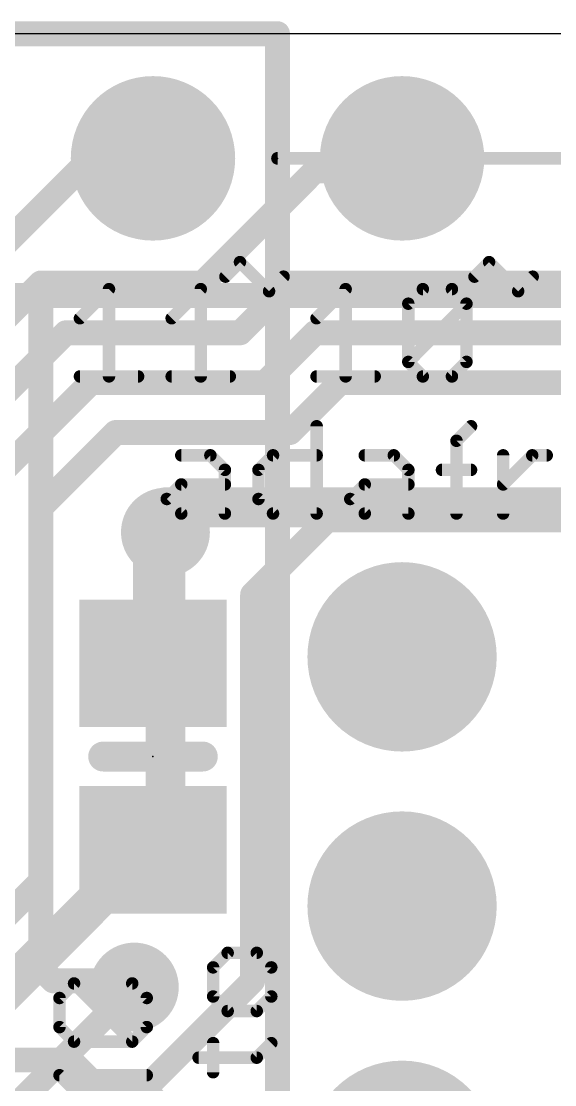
# Model space of a CAD drawing. Extents: x -7.9 to 62.3, y -7.9 to 33.1.
# Drawn here: x 27.87 to 33.31, y 12.15 to 22.99 of the extents above; entities that cross this region are included whole.
import ezdxf

# ---------------------------------------------------------------- set-up
doc = ezdxf.new("R2010")
doc.units = 0
for name, color, linetype in [('1', 12, 'CONTINUOUS'), ('16', 132, 'CONTINUOUS'), ('17', 110, 'CONTINUOUS'), ('18', 110, 'CONTINUOUS'), ('20', 53, 'CONTINUOUS'), ('21', 40, 'CONTINUOUS'), ('23', 40, 'CONTINUOUS'), ('47', 253, 'CONTINUOUS')]:
    doc.layers.add(name, color=color, linetype=linetype)

# ---------------------------------------------------------------- blocks, each defined once
blk = doc.blocks.new('RECT')
blk.add_solid([(-0.5, -0.5), (0.5, -0.5), (-0.5, 0.5), (0.5, 0.5)])
blk = doc.blocks.new('ROUNDP')
at = {"const_width": 0.5}
blk.add_lwpolyline([(0, -0.25, 1), (0, 0.25, 1), (0, -0.25)], format="xyb", dxfattribs=at)
blk = doc.blocks.new('ROUNDV')
at = {"const_width": 0.5}
blk.add_lwpolyline([(0, -0.25, 1), (0, 0.25, 1), (0, -0.25)], format="xyb", dxfattribs=at)

msp = doc.modelspace()

# ---------------------------------------------------------------- linework, layer by layer
at = {"layer": '1'}
for points, const_width in [([(30.48, 22.86), (0, 22.86)], 0.254), ([(30.48, 0), (30.48, 22.86)], 0.254), ([(23.749, 20.193), (28.067, 20.193)], 0.254), ([(28.067, 20.193), (28.067, 13.335)], 0.254), ([(28.067, 20.193), (33.655, 20.193)], 0.254), ([(29.337, 17.78), (29.337, 18.034)], 0.4064), ([(29.337, 18.034), (37.211, 18.034)], 0.4064), ([(29.337, 17.78), (29.21, 17.653)], 0.4064), ([(29.21, 17.653), (29.21, 16.444)], 0.4064), ([(28.067, 13.335), (28.194, 13.208)], 0.254), ([(28.194, 13.208), (28.956, 13.208)], 0.254), ([(28.956, 13.208), (29.0195, 13.1445)], 0.254), ([(27.605, 12.402), (28.365, 12.402)], 0.254), ([(28.365, 12.402), (28.956, 11.811)], 0.254)]:
    msp.add_lwpolyline(points, dxfattribs=dict(at, const_width=const_width))
for points, const_width in [([(30.5435, 22.86, 1), (30.4165, 22.86)], 0.127), ([(30.48, 22.7965, 1), (30.48, 22.9235)], 0.127), ([(28.1305, 20.193, 1), (28.0035, 20.193)], 0.127), ([(28.067, 20.2565, 1), (28.067, 20.1295)], 0.127), ([(28.067, 20.1295, 1), (28.067, 20.2565)], 0.127), ([(29.4386, 18.034, 1), (29.2354, 18.034)], 0.2032), ([(29.337, 18.1356, 1), (29.337, 17.9324)], 0.2032), ([(29.4088, 17.7082, 1), (29.2652, 17.8518)], 0.2032), ([(29.3116, 17.653, 1), (29.1084, 17.653)], 0.2032), ([(29.1382, 17.7248, 1), (29.2818, 17.5812)], 0.2032), ([(29.2354, 17.78, 1), (29.4386, 17.78)], 0.2032), ([(29.1084, 16.444, 1), (29.3116, 16.444)], 0.2032), ([(28.1119, 13.3799, 1), (28.0221, 13.2901)], 0.127), ([(28.0035, 13.335, 1), (28.1305, 13.335)], 0.127), ([(28.194, 13.2715, 1), (28.194, 13.1445)], 0.127), ([(29.0009, 13.2529, 1), (28.9111, 13.1631)], 0.127), ([(28.956, 13.1445, 1), (28.956, 13.2715)], 0.127), ([(28.1491, 13.1631, 1), (28.2389, 13.2529)], 0.127), ([(28.9746, 13.0996, 1), (29.0644, 13.1894)], 0.127), ([(28.4099, 12.4469, 1), (28.3201, 12.3571)], 0.127), ([(28.365, 12.3385, 1), (28.365, 12.4655)], 0.127)]:
    msp.add_lwpolyline(points, format="xyb", dxfattribs=dict(at, const_width=const_width))
at = {"layer": '16'}
for points, const_width in [([(0, 22.86), (30.48, 22.86)], 0.254), ([(30.48, 22.86), (30.48, 0)], 0.254), ([(27.305, 20.32), (28.575, 21.59)], 0.254), ([(28.575, 21.59), (29.21, 21.59)], 0.254), ([(31.623, 21.463), (31.75, 21.59)], 0.254), ([(29.718, 20.32), (30.861, 21.463)], 0.254), ([(30.861, 21.463), (31.623, 21.463)], 0.254), ([(27.559, 19.812), (28.067, 20.32)], 0.254), ([(28.067, 20.32), (29.718, 20.32)], 0.254), ([(30.607, 20.32), (30.099, 19.812)], 0.254), ([(34.798, 20.32), (30.607, 20.32)], 0.254), ([(28.321, 19.812), (27.305, 18.796)], 0.254), ([(30.099, 19.812), (28.321, 19.812)], 0.254), ([(30.353, 19.304), (30.861, 19.812)], 0.254), ([(30.861, 19.812), (35.052, 19.812)], 0.254), ([(28.575, 19.304), (27.559, 18.288)], 0.254), ([(28.575, 19.304), (30.353, 19.304)], 0.254), ([(30.607, 18.796), (31.115, 19.304)], 0.254), ([(31.115, 19.304), (35.306, 19.304)], 0.254), ([(28.067, 18.034), (28.829, 18.796)], 0.254), ([(28.829, 18.796), (30.607, 18.796)], 0.254), ([(28.067, 18.034), (28.067, 14.224)], 0.254), ([(30.226, 17.145), (30.988, 17.907)], 0.254), ([(30.988, 17.907), (35.179, 17.907)], 0.254), ([(29.337, 14.732), (29.337, 17.78)], 0.4064), ([(30.226, 13.208), (30.226, 17.145)], 0.254), ([(27.051, 12.446), (29.337, 14.732)], 0.4064), ([(28.067, 14.224), (26.924, 13.081)], 0.254), ([(28.829, 11.811), (30.226, 13.208)], 0.254), ([(27.813, 11.938), (29.0195, 13.1445)], 0.254)]:
    msp.add_lwpolyline(points, dxfattribs=dict(at, const_width=const_width))
for points, const_width in [([(30.5435, 22.86, 1), (30.4165, 22.86)], 0.127), ([(30.48, 22.7965, 1), (30.48, 22.9235)], 0.127), ([(28.575, 21.6535, 1), (28.575, 21.5265)], 0.127), ([(28.6199, 21.5451, 1), (28.5301, 21.6349)], 0.127), ([(29.21, 21.5265, 1), (29.21, 21.6535)], 0.127), ([(31.7949, 21.5451, 1), (31.7051, 21.6349)], 0.127), ([(30.861, 21.5265, 1), (30.861, 21.3995)], 0.127), ([(30.9059, 21.4181, 1), (30.8161, 21.5079)], 0.127), ([(31.5781, 21.5079, 1), (31.6679, 21.4181)], 0.127), ([(31.623, 21.3995, 1), (31.623, 21.5265)], 0.127), ([(28.067, 20.3835, 1), (28.067, 20.2565)], 0.127), ([(28.1119, 20.2751, 1), (28.0221, 20.3649)], 0.127), ([(29.6731, 20.3649, 1), (29.7629, 20.2751)], 0.127), ([(29.718, 20.2565, 1), (29.718, 20.3835)], 0.127), ([(30.607, 20.3835, 1), (30.607, 20.2565)], 0.127), ([(30.6519, 20.2751, 1), (30.5621, 20.3649)], 0.127), ([(28.321, 19.8755, 1), (28.321, 19.7485)], 0.127), ([(28.3659, 19.7671, 1), (28.2761, 19.8569)], 0.127), ([(30.0541, 19.8569, 1), (30.1439, 19.7671)], 0.127), ([(30.099, 19.7485, 1), (30.099, 19.8755)], 0.127), ([(30.861, 19.8755, 1), (30.861, 19.7485)], 0.127), ([(30.9059, 19.7671, 1), (30.8161, 19.8569)], 0.127), ([(28.575, 19.3675, 1), (28.575, 19.2405)], 0.127), ([(28.6199, 19.2591, 1), (28.5301, 19.3489)], 0.127), ([(30.3081, 19.3489, 1), (30.3979, 19.2591)], 0.127), ([(30.353, 19.2405, 1), (30.353, 19.3675)], 0.127), ([(31.115, 19.3675, 1), (31.115, 19.2405)], 0.127), ([(31.1599, 19.2591, 1), (31.0701, 19.3489)], 0.127), ([(28.829, 18.8595, 1), (28.829, 18.7325)], 0.127), ([(28.8739, 18.7511, 1), (28.7841, 18.8409)], 0.127), ([(30.5621, 18.8409, 1), (30.6519, 18.7511)], 0.127), ([(30.607, 18.7325, 1), (30.607, 18.8595)], 0.127), ([(28.1305, 18.034, 1), (28.0035, 18.034)], 0.127), ([(28.0221, 18.0789, 1), (28.1119, 17.9891)], 0.127), ([(30.988, 17.9705, 1), (30.988, 17.8435)], 0.127), ([(31.0329, 17.8621, 1), (30.9431, 17.9519)], 0.127), ([(29.4386, 17.78, 1), (29.2354, 17.78)], 0.2032), ([(30.2895, 17.145, 1), (30.1625, 17.145)], 0.127), ([(30.1811, 17.1899, 1), (30.2709, 17.1001)], 0.127), ([(29.4088, 14.6602, 1), (29.2652, 14.8038)], 0.2032), ([(29.2354, 14.732, 1), (29.4386, 14.732)], 0.2032), ([(28.1119, 14.1791, 1), (28.0221, 14.2689)], 0.127), ([(28.0035, 14.224, 1), (28.1305, 14.224)], 0.127), ([(30.2709, 13.1631, 1), (30.1811, 13.2529)], 0.127), ([(29.0644, 13.0996, 1), (28.9746, 13.1894)], 0.127), ([(30.1625, 13.208, 1), (30.2895, 13.208)], 0.127)]:
    msp.add_lwpolyline(points, format="xyb", dxfattribs=dict(at, const_width=const_width))
at = {"layer": '20'}
msp.add_line((48.26, 22.86), (2.54, 22.86), dxfattribs=at)
at = {"layer": '21'}
for points, const_width in [([(29.9487, 20.3843), (30.097, 20.5326)], 0.127), ([(30.097, 20.5326), (30.3936, 20.236)], 0.127), ([(32.4887, 20.3843), (32.637, 20.5326)], 0.127), ([(32.637, 20.5326), (32.9336, 20.236)], 0.127), ([(30.3936, 20.236), (30.5419, 20.3843)], 0.127), ([(32.9336, 20.236), (33.0819, 20.3843)], 0.127), ([(28.465, 19.9607), (28.7616, 20.2573)], 0.127), ([(28.7616, 20.2573), (28.7616, 19.3675)], 0.127), ([(29.4005, 19.9607), (29.6971, 20.2573)], 0.127), ([(29.6971, 20.2573), (29.6971, 19.3675)], 0.127), ([(30.878, 19.9607), (31.1746, 20.2573)], 0.127), ([(31.1746, 20.2573), (31.1746, 19.3675)], 0.127), ([(31.8135, 20.109), (31.9618, 20.2573)], 0.127), ([(31.9618, 20.2573), (32.2584, 20.2573)], 0.127), ([(32.2584, 20.2573), (32.4067, 20.109)], 0.127), ([(31.8135, 19.5158), (31.8135, 20.109)], 0.127), ([(31.8135, 19.5158), (32.4067, 20.109)], 0.127), ([(32.4067, 20.109), (32.4067, 19.5158)], 0.127), ([(31.9618, 19.3675), (31.8135, 19.5158)], 0.127), ([(32.4067, 19.5158), (32.2584, 19.3675)], 0.127), ([(28.465, 19.3675), (29.0582, 19.3675)], 0.127), ([(29.4005, 19.3675), (29.9937, 19.3675)], 0.127), ([(30.878, 19.3675), (31.4712, 19.3675)], 0.127), ([(32.2584, 19.3675), (31.9618, 19.3675)], 0.127), ([(30.8789, 18.8603), (30.8789, 17.9705)], 0.127), ([(32.3051, 18.712), (32.4534, 18.8603)], 0.127), ([(32.3051, 17.9705), (32.3051, 18.712)], 0.127), ([(29.4985, 18.5637), (29.7951, 18.5637)], 0.127), ([(29.7951, 18.5637), (29.9434, 18.4154)], 0.127), ([(30.2857, 18.4154), (30.434, 18.5637)], 0.127), ([(30.434, 18.5637), (30.8789, 18.5637)], 0.127), ([(31.3696, 18.5637), (31.6661, 18.5637)], 0.127), ([(31.6661, 18.5637), (31.8144, 18.4154)], 0.127), ([(32.7805, 17.9705), (32.7805, 18.5637)], 0.127), ([(32.7805, 18.2671), (33.077, 18.5637)], 0.127), ([(33.077, 18.5637), (33.2253, 18.5637)], 0.127), ([(29.9434, 18.4154), (29.9434, 17.9705)], 0.127), ([(30.2857, 18.1188), (30.2857, 18.4154)], 0.127), ([(31.8144, 18.4154), (31.8144, 17.9705)], 0.127), ([(32.1568, 18.4154), (32.4534, 18.4154)], 0.127), ([(29.3502, 18.1188), (29.4985, 18.2671)], 0.127), ([(29.4985, 18.2671), (29.9434, 18.2671)], 0.127), ([(31.2213, 18.1188), (31.3696, 18.2671)], 0.127), ([(31.3696, 18.2671), (31.8144, 18.2671)], 0.127), ([(29.4985, 17.9705), (29.3502, 18.1188)], 0.127), ([(30.434, 17.9705), (30.2857, 18.1188)], 0.127), ([(31.3696, 17.9705), (31.2213, 18.1188)], 0.127), ([(29.9434, 17.9705), (29.4985, 17.9705)], 0.127), ([(30.8789, 17.9705), (30.434, 17.9705)], 0.127), ([(31.8144, 17.9705), (31.3696, 17.9705)], 0.127), ([(29.718, 15.494), (28.702, 15.494)], 0.3048), ([(29.9716, 13.4937), (29.8233, 13.3454)], 0.127), ([(30.2682, 13.4937), (29.9716, 13.4937)], 0.127), ([(30.4165, 13.3454), (30.2682, 13.4937)], 0.127), ([(29.8233, 13.3454), (29.8233, 13.0488)], 0.127), ([(30.4165, 13.0488), (30.4165, 13.3454)], 0.127), ([(28.2567, 13.0336), (28.405, 13.1819)], 0.127), ([(28.405, 13.1819), (28.9982, 13.1819)], 0.127), ([(28.9982, 12.5887), (28.405, 13.1819)], 0.127), ([(28.9982, 13.1819), (29.1465, 13.0336)], 0.127), ([(28.2567, 12.737), (28.2567, 13.0336)], 0.127), ([(29.1465, 13.0336), (29.1465, 12.737)], 0.127), ([(29.8233, 13.0488), (29.9716, 12.9005)], 0.127), ([(30.2682, 12.9005), (30.4165, 13.0488)], 0.127), ([(29.9716, 12.9005), (30.2682, 12.9005)], 0.127), ([(28.405, 12.5887), (28.2567, 12.737)], 0.127), ([(29.1465, 12.737), (28.9982, 12.5887)], 0.127), ([(28.9982, 12.5887), (28.405, 12.5887)], 0.127), ([(29.8233, 12.2769), (29.8233, 12.5734)], 0.127), ([(30.2682, 12.4251), (30.4165, 12.5734)], 0.127), ([(29.675, 12.4251), (30.2682, 12.4251)], 0.127), ([(28.5533, 11.9498), (28.2567, 12.2463)], 0.127), ([(28.2567, 12.2463), (29.1465, 12.2463)], 0.127)]:
    msp.add_lwpolyline(points, dxfattribs=dict(at, const_width=const_width))
for points, const_width in [([(30.1195, 20.555, 1), (30.0746, 20.5101)], 0.0635), ([(30.1195, 20.5101, 1), (30.0746, 20.555)], 0.0635), ([(32.6595, 20.555, 1), (32.6146, 20.5101)], 0.0635), ([(32.6595, 20.5101, 1), (32.6146, 20.555)], 0.0635), ([(29.9263, 20.4067, 1), (29.9712, 20.3618)], 0.0635), ([(30.5644, 20.3618, 1), (30.5195, 20.4067)], 0.0635), ([(32.4663, 20.4067, 1), (32.5112, 20.3618)], 0.0635), ([(33.1044, 20.3618, 1), (33.0595, 20.4067)], 0.0635), ([(28.7933, 20.2573, 1), (28.7298, 20.2573)], 0.0635), ([(28.784, 20.2348, 1), (28.7391, 20.2797)], 0.0635), ([(29.7288, 20.2573, 1), (29.6653, 20.2573)], 0.0635), ([(29.7195, 20.2348, 1), (29.6746, 20.2797)], 0.0635), ([(30.3712, 20.2584, 1), (30.4161, 20.2135)], 0.0635), ([(30.3712, 20.2135, 1), (30.4161, 20.2584)], 0.0635), ([(31.2063, 20.2573, 1), (31.1428, 20.2573)], 0.0635), ([(31.197, 20.2348, 1), (31.1521, 20.2797)], 0.0635), ([(31.9618, 20.289, 1), (31.9618, 20.2255)], 0.0635), ([(31.9842, 20.2348, 1), (31.9393, 20.2797)], 0.0635), ([(32.2808, 20.2797, 1), (32.2359, 20.2348)], 0.0635), ([(32.2584, 20.2255, 1), (32.2584, 20.289)], 0.0635), ([(32.9112, 20.2584, 1), (32.9561, 20.2135)], 0.0635), ([(32.9112, 20.2135, 1), (32.9561, 20.2584)], 0.0635), ([(31.8453, 20.109, 1), (31.7818, 20.109)], 0.0635), ([(31.791, 20.1314, 1), (31.836, 20.0865)], 0.0635), ([(32.4384, 20.109, 1), (32.3749, 20.109)], 0.0635), ([(32.4291, 20.0865, 1), (32.3842, 20.1314)], 0.0635), ([(32.3842, 20.0865, 1), (32.4291, 20.1314)], 0.0635), ([(28.4425, 19.9831, 1), (28.4874, 19.9382)], 0.0635), ([(29.378, 19.9831, 1), (29.423, 19.9382)], 0.0635), ([(30.8555, 19.9831, 1), (30.9004, 19.9382)], 0.0635), ([(31.836, 19.5382, 1), (31.791, 19.4933)], 0.0635), ([(31.791, 19.5382, 1), (31.836, 19.4933)], 0.0635), ([(31.7818, 19.5158, 1), (31.8453, 19.5158)], 0.0635), ([(32.3749, 19.5158, 1), (32.4384, 19.5158)], 0.0635), ([(32.4291, 19.4933, 1), (32.3842, 19.5382)], 0.0635), ([(28.465, 19.3992, 1), (28.465, 19.3358)], 0.0635), ([(28.7298, 19.3675, 1), (28.7933, 19.3675)], 0.0635), ([(29.0582, 19.3358, 1), (29.0582, 19.3992)], 0.0635), ([(29.4005, 19.3992, 1), (29.4005, 19.3358)], 0.0635), ([(29.6653, 19.3675, 1), (29.7288, 19.3675)], 0.0635), ([(29.9937, 19.3358, 1), (29.9937, 19.3992)], 0.0635), ([(30.878, 19.3992, 1), (30.878, 19.3358)], 0.0635), ([(31.1428, 19.3675, 1), (31.2063, 19.3675)], 0.0635), ([(31.4712, 19.3358, 1), (31.4712, 19.3992)], 0.0635), ([(31.9618, 19.3992, 1), (31.9618, 19.3358)], 0.0635), ([(31.9393, 19.345, 1), (31.9842, 19.39)], 0.0635), ([(32.2359, 19.39, 1), (32.2808, 19.345)], 0.0635), ([(32.2584, 19.3358, 1), (32.2584, 19.3992)], 0.0635), ([(30.9107, 18.8603, 1), (30.8472, 18.8603)], 0.0635), ([(32.4758, 18.8378, 1), (32.4309, 18.8827)], 0.0635), ([(32.3368, 18.712, 1), (32.2733, 18.712)], 0.0635), ([(32.2826, 18.7344, 1), (32.3275, 18.6895)], 0.0635), ([(29.4985, 18.5954, 1), (29.4985, 18.5319)], 0.0635), ([(29.8176, 18.5861, 1), (29.7726, 18.5412)], 0.0635), ([(29.7951, 18.5319, 1), (29.7951, 18.5954)], 0.0635), ([(30.434, 18.5954, 1), (30.434, 18.5319)], 0.0635), ([(30.4565, 18.5412, 1), (30.4116, 18.5861)], 0.0635), ([(30.8789, 18.5319, 1), (30.8789, 18.5954)], 0.0635), ([(31.3696, 18.5954, 1), (31.3696, 18.5319)], 0.0635), ([(31.6886, 18.5861, 1), (31.6437, 18.5412)], 0.0635), ([(31.6661, 18.5319, 1), (31.6661, 18.5954)], 0.0635), ([(32.8122, 18.5637, 1), (32.7487, 18.5637)], 0.0635), ([(33.077, 18.5954, 1), (33.077, 18.5319)], 0.0635), ([(33.0995, 18.5412, 1), (33.0546, 18.5861)], 0.0635), ([(33.2253, 18.5319, 1), (33.2253, 18.5954)], 0.0635), ([(29.9751, 18.4154, 1), (29.9116, 18.4154)], 0.0635), ([(29.9209, 18.3929, 1), (29.9658, 18.4378)], 0.0635), ([(30.3175, 18.4154, 1), (30.254, 18.4154)], 0.0635), ([(30.2633, 18.4378, 1), (30.3082, 18.3929)], 0.0635), ([(31.8462, 18.4154, 1), (31.7827, 18.4154)], 0.0635), ([(31.792, 18.3929, 1), (31.8369, 18.4378)], 0.0635), ([(32.1568, 18.4471, 1), (32.1568, 18.3836)], 0.0635), ([(32.4534, 18.3836, 1), (32.4534, 18.4471)], 0.0635), ([(29.4985, 18.2988, 1), (29.4985, 18.2353)], 0.0635), ([(29.521, 18.2446, 1), (29.4761, 18.2895)], 0.0635), ([(29.9434, 18.2353, 1), (29.9434, 18.2988)], 0.0635), ([(31.3696, 18.2988, 1), (31.3696, 18.2353)], 0.0635), ([(31.392, 18.2446, 1), (31.3471, 18.2895)], 0.0635), ([(31.8144, 18.2353, 1), (31.8144, 18.2988)], 0.0635), ([(32.758, 18.2895, 1), (32.8029, 18.2446)], 0.0635), ([(29.3727, 18.1412, 1), (29.3278, 18.0963)], 0.0635), ([(29.3278, 18.1412, 1), (29.3727, 18.0963)], 0.0635), ([(30.3082, 18.1412, 1), (30.2633, 18.0963)], 0.0635), ([(30.254, 18.1188, 1), (30.3175, 18.1188)], 0.0635), ([(31.2437, 18.1412, 1), (31.1988, 18.0963)], 0.0635), ([(31.1988, 18.1412, 1), (31.2437, 18.0963)], 0.0635), ([(29.4985, 18.0023, 1), (29.4985, 17.9388)], 0.0635), ([(29.4761, 17.948, 1), (29.521, 17.993)], 0.0635), ([(29.9116, 17.9705, 1), (29.9751, 17.9705)], 0.0635), ([(29.9434, 17.9388, 1), (29.9434, 18.0023)], 0.0635), ([(30.434, 18.0023, 1), (30.434, 17.9388)], 0.0635), ([(30.4116, 17.948, 1), (30.4565, 17.993)], 0.0635), ([(30.8472, 17.9705, 1), (30.9107, 17.9705)], 0.0635), ([(30.8789, 17.9388, 1), (30.8789, 18.0023)], 0.0635), ([(31.3696, 18.0023, 1), (31.3696, 17.9388)], 0.0635), ([(31.3471, 17.948, 1), (31.392, 17.993)], 0.0635), ([(31.7827, 17.9705, 1), (31.8462, 17.9705)], 0.0635), ([(31.8144, 17.9388, 1), (31.8144, 18.0023)], 0.0635), ([(32.2733, 17.9705, 1), (32.3368, 17.9705)], 0.0635), ([(32.7487, 17.9705, 1), (32.8122, 17.9705)], 0.0635), ([(28.702, 15.5702, 1), (28.702, 15.4178)], 0.1524), ([(29.718, 15.4178, 1), (29.718, 15.5702)], 0.1524), ([(29.9716, 13.5255, 1), (29.9716, 13.4619)], 0.0635), ([(29.9941, 13.4712, 1), (29.9492, 13.5162)], 0.0635), ([(30.2907, 13.5162, 1), (30.2458, 13.4712)], 0.0635), ([(30.2682, 13.4619, 1), (30.2682, 13.5255)], 0.0635), ([(29.8551, 13.3454, 1), (29.7916, 13.3454)], 0.0635), ([(29.8009, 13.3679, 1), (29.8458, 13.323)], 0.0635), ([(30.4483, 13.3454, 1), (30.3848, 13.3454)], 0.0635), ([(30.394, 13.323, 1), (30.439, 13.3679)], 0.0635), ([(28.405, 13.2136, 1), (28.405, 13.1501)], 0.0635), ([(28.4275, 13.2043, 1), (28.3826, 13.1594)], 0.0635), ([(28.4275, 13.1594, 1), (28.3826, 13.2043)], 0.0635), ([(29.0207, 13.2043, 1), (28.9758, 13.1594)], 0.0635), ([(28.9982, 13.1501, 1), (28.9982, 13.2136)], 0.0635), ([(28.2885, 13.0336, 1), (28.225, 13.0336)], 0.0635), ([(28.2343, 13.056, 1), (28.2792, 13.0111)], 0.0635), ([(29.1782, 13.0336, 1), (29.1148, 13.0336)], 0.0635), ([(29.124, 13.0111, 1), (29.169, 13.056)], 0.0635), ([(29.7916, 13.0488, 1), (29.8551, 13.0488)], 0.0635), ([(29.8458, 13.0713, 1), (29.8009, 13.0264)], 0.0635), ([(30.3848, 13.0488, 1), (30.4483, 13.0488)], 0.0635), ([(30.439, 13.0264, 1), (30.394, 13.0713)], 0.0635), ([(29.9716, 12.9323, 1), (29.9716, 12.8688)], 0.0635), ([(29.9492, 12.8781, 1), (29.9941, 12.923)], 0.0635), ([(30.2458, 12.923, 1), (30.2907, 12.8781)], 0.0635), ([(30.2682, 12.8688, 1), (30.2682, 12.9323)], 0.0635), ([(28.2792, 12.7594, 1), (28.2343, 12.7145)], 0.0635), ([(29.169, 12.7145, 1), (29.124, 12.7594)], 0.0635), ([(28.225, 12.737, 1), (28.2885, 12.737)], 0.0635), ([(29.1148, 12.737, 1), (29.1782, 12.737)], 0.0635), ([(28.405, 12.6204, 1), (28.405, 12.5569)], 0.0635), ([(28.3826, 12.5662, 1), (28.4275, 12.6111)], 0.0635), ([(28.9758, 12.6111, 1), (29.0207, 12.5662)], 0.0635), ([(28.9758, 12.5662, 1), (29.0207, 12.6111)], 0.0635), ([(28.9982, 12.5569, 1), (28.9982, 12.6204)], 0.0635), ([(29.8551, 12.5734, 1), (29.7916, 12.5734)], 0.0635), ([(30.439, 12.551, 1), (30.394, 12.5959)], 0.0635), ([(29.675, 12.4569, 1), (29.675, 12.3934)], 0.0635), ([(30.2458, 12.4476, 1), (30.2907, 12.4027)], 0.0635), ([(30.2682, 12.3934, 1), (30.2682, 12.4569)], 0.0635), ([(28.2567, 12.2781, 1), (28.2567, 12.2146)], 0.0635), ([(28.2792, 12.2688, 1), (28.2343, 12.2239)], 0.0635), ([(29.1465, 12.2146, 1), (29.1465, 12.2781)], 0.0635), ([(29.7916, 12.2769, 1), (29.8551, 12.2769)], 0.0635)]:
    msp.add_lwpolyline(points, format="xyb", dxfattribs=dict(at, const_width=const_width))
at = {"layer": '23'}
for p in [(30.48, 21.59), (29.21, 15.494)]:
    msp.add_point(p, dxfattribs=at)
at = {"layer": '47', "const_width": 0.13}
msp.add_lwpolyline([(30.48, 21.59), (62.275, 21.59)], dxfattribs=at)
at = {"layer": '47', "const_width": 0.065}
msp.add_lwpolyline([(30.48, 21.6225, 1), (30.48, 21.5575)], format="xyb", dxfattribs=at)

# ---------------------------------------------------------------- block references
at = {"layer": '1'}
for p, xscale, yscale, rotation in [((29.21, 16.444), 1.3, 1.5, 270), ((29.21, 14.544), 1.3, 1.5, 270), ((27.605, 12.402), 0.75, 0.25, 180)]:
    msp.add_blockref('RECT', p, dxfattribs=dict(at, xscale=xscale, yscale=yscale, rotation=rotation))
at = {"layer": '17', "xscale": 1.6764, "yscale": 1.6764, "rotation": 90}
for p in [(29.21, 21.59), (29.21, 21.59), (31.75, 21.59), (31.75, 21.59)]:
    msp.add_blockref('ROUNDP', p, dxfattribs=at)
at = {"layer": '18'}
for p, xscale, yscale in [((29.337, 17.78), 0.9064, 0.9064), ((29.337, 17.78), 0.9064, 0.9064), ((31.75, 16.51), 1.9304, 1.9304), ((31.75, 16.51), 1.9304, 1.9304), ((31.75, 13.97), 1.9304, 1.9304), ((31.75, 13.97), 1.9304, 1.9304), ((29.0195, 13.1445), 0.9064, 0.9064), ((29.0195, 13.1445), 0.9064, 0.9064), ((31.75, 11.43), 1.9304, 1.9304), ((31.75, 11.43), 1.9304, 1.9304), ((28.956, 11.811), 0.9064, 0.9064), ((28.956, 11.811), 0.9064, 0.9064)]:
    msp.add_blockref('ROUNDV', p, dxfattribs=dict(at, xscale=xscale, yscale=yscale))

doc.saveas('drawing.dxf')
